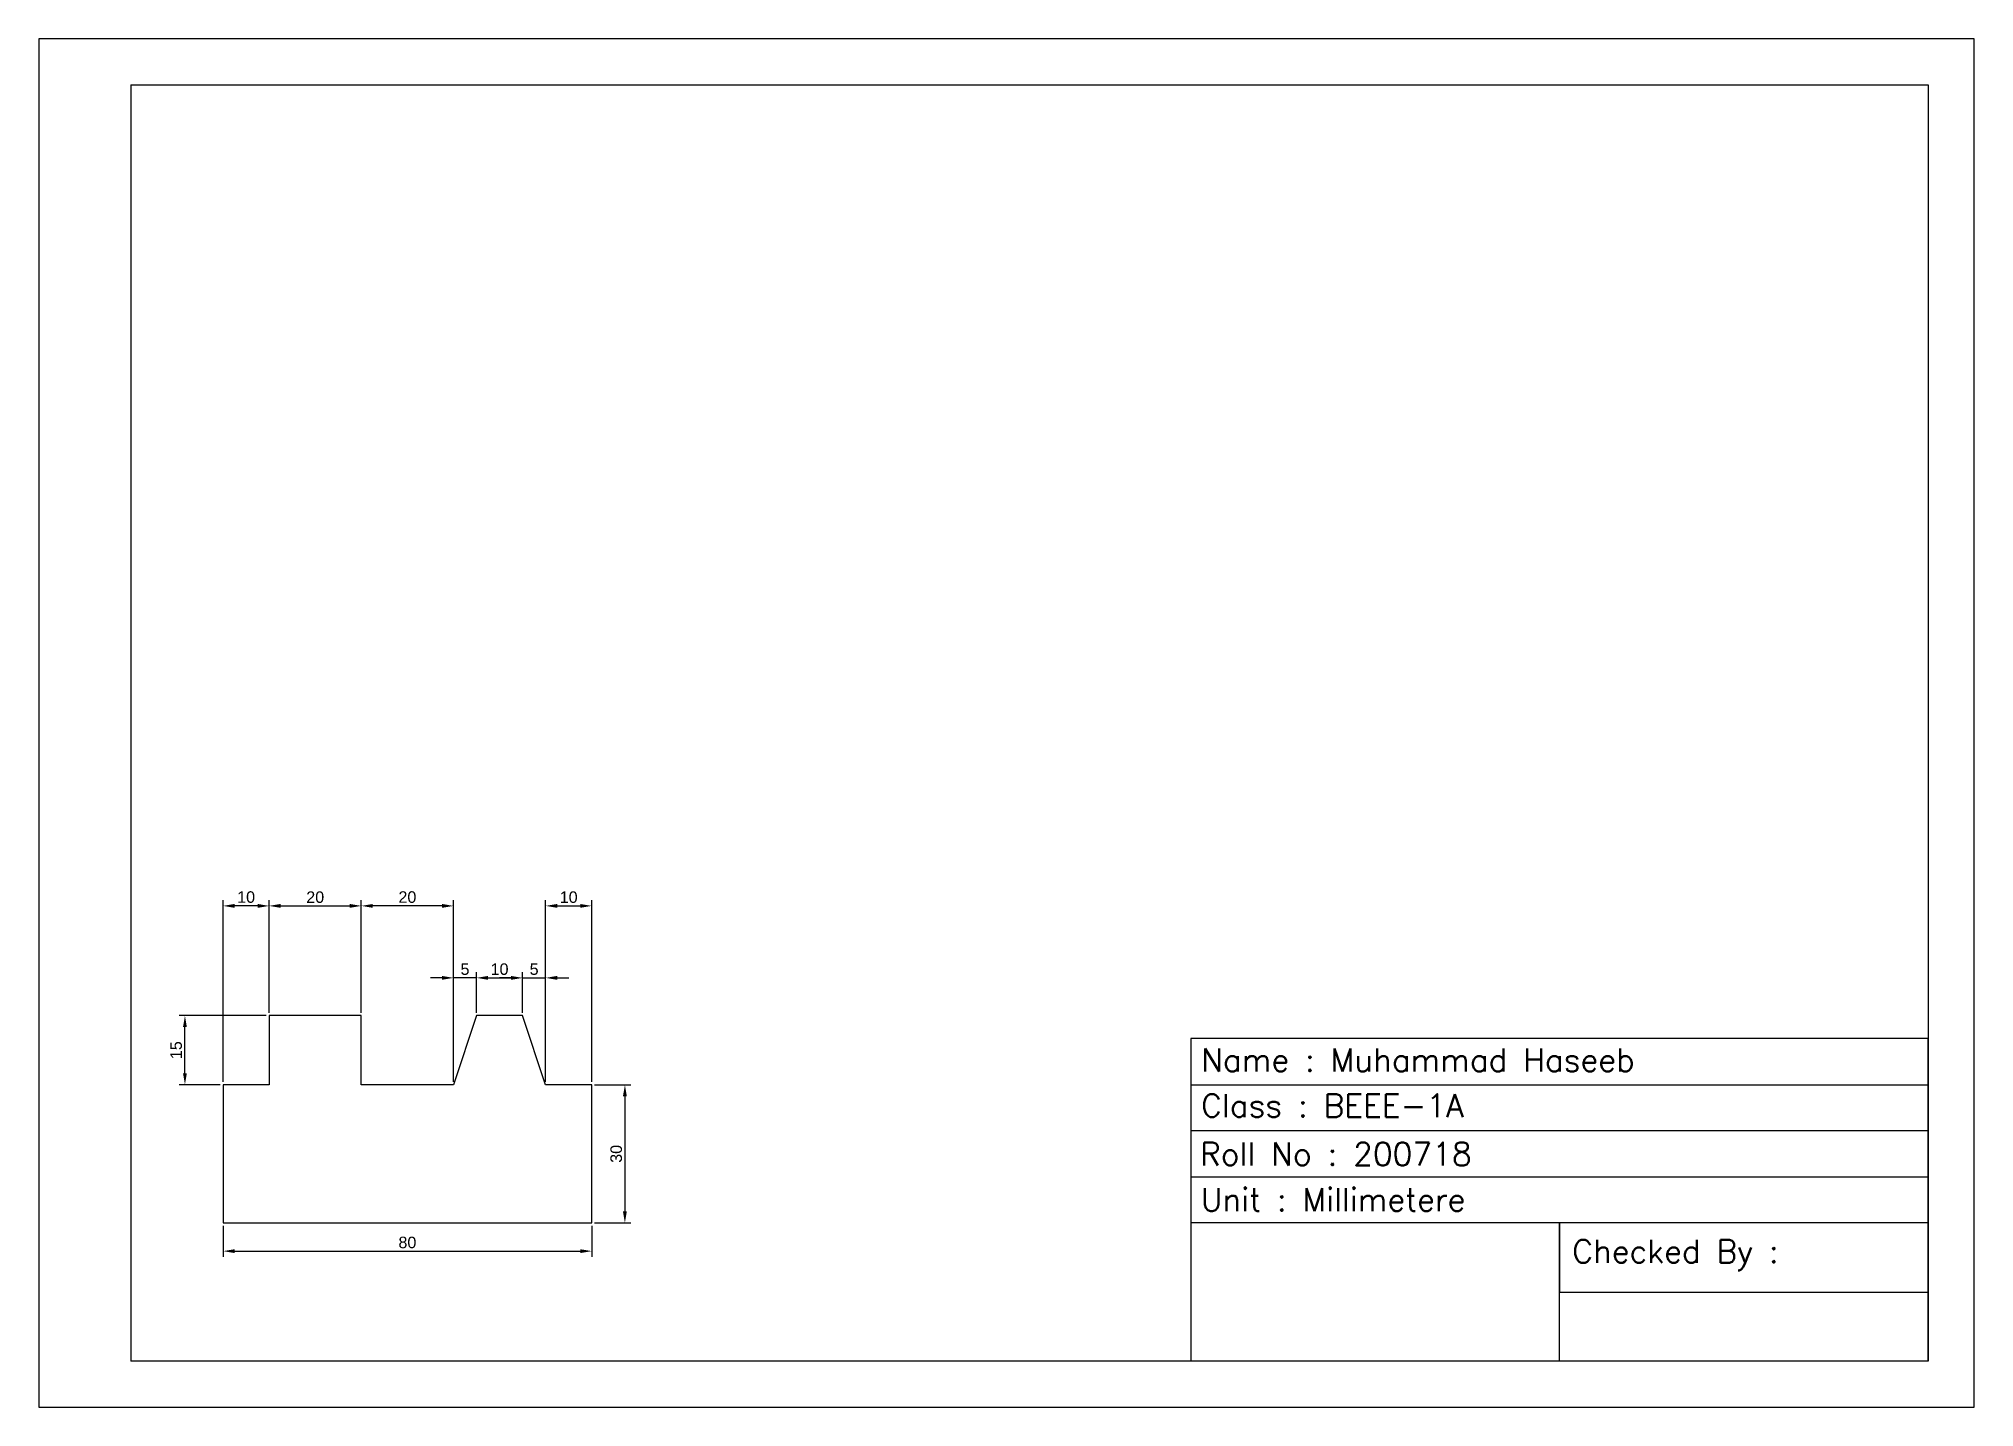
# Model space of a CAD drawing. Header units: millimetres. Extents: x 0 to 1275, y 0 to 1714.
# Drawn here: x 0 to 420, y 0 to 297 of the extents above; entities outside this region: 2.
import ezdxf

# ---------------------------------------------------------------- set-up
doc = ezdxf.new("R2010")
doc.units = ezdxf.units.MM
doc.styles.add('Simplex_100', font='simplex.shx', dxfattribs={"height": 100})
doc.styles.get("Standard").update_dxf_attribs({"font": 'arial.ttf'})
doc.dimstyles.new('Mech-2.5', dxfattribs={"dimtxt": 2.5, "dimasz": 2.5, "dimexe": 1.25, "dimexo": 0.625, "dimtad": 1, "dimtxsty": 'Standard', "dimcen": 2.5, "dimadec": 0, "dimazin": 0, "dimtfac": 1, "dimtmove": 0, "dimatfit": 3, "dimfxl": 1, "dimarcsym": 0})

# ---------------------------------------------------------------- blocks, each defined once
blk = doc.blocks.new('*D20')
at = {"color": 0, "lineweight": -2, "transparency": 16777216}
for p, q in [((120.62, 70), (128.45, 70)), ((127.2, 67.5), (127.2, 42.5)), ((120.62, 40), (128.45, 40))]:
    blk.add_line(p, q, dxfattribs=at)
at = {"color": 0, "transparency": 16777216}
for points in [[(126.78, 67.5), (127.61, 67.5), (127.2, 70)], [(126.78, 42.5), (127.61, 42.5), (127.2, 40)]]:
    blk.add_solid(points, dxfattribs=at)
at = {"layer": 'Defpoints', "color": 0, "transparency": 16777216}
for p in [(120, 70), (120, 40), (127.2, 40)]:
    blk.add_point(p, dxfattribs=at)
at = {"color": 0, "transparency": 16777216, "insert": (125.32, 55), "char_height": 2.5, "attachment_point": 5, "rotation": 90}
blk.add_mtext('30', dxfattribs=at)
blk = doc.blocks.new('*D21')
at = {"color": 0, "lineweight": -2, "transparency": 16777216}
for p, q in [((40, 39.38), (40, 32.64)), ((120, 39.38), (120, 32.64)), ((42.5, 33.89), (117.5, 33.89))]:
    blk.add_line(p, q, dxfattribs=at)
at = {"color": 0, "transparency": 16777216}
for points in [[(42.5, 34.3), (42.5, 33.47), (40, 33.89)], [(117.5, 34.3), (117.5, 33.47), (120, 33.89)]]:
    blk.add_solid(points, dxfattribs=at)
at = {"layer": 'Defpoints', "color": 0, "transparency": 16777216}
for p in [(40, 40), (120, 40), (120, 33.89)]:
    blk.add_point(p, dxfattribs=at)
at = {"color": 0, "transparency": 16777216, "insert": (80, 35.76), "char_height": 2.5, "attachment_point": 5}
blk.add_mtext('80', dxfattribs=at)
blk = doc.blocks.new('*D22')
at = {"color": 0, "lineweight": -2, "transparency": 16777216}
for p, q in [((95, 85.62), (95, 94.44)), ((97.5, 93.19), (102.5, 93.19)), ((105, 85.62), (105, 94.44))]:
    blk.add_line(p, q, dxfattribs=at)
at = {"color": 0, "transparency": 16777216}
for points in [[(97.5, 93.61), (97.5, 92.77), (95, 93.19)], [(102.5, 93.61), (102.5, 92.77), (105, 93.19)]]:
    blk.add_solid(points, dxfattribs=at)
at = {"layer": 'Defpoints', "color": 0, "transparency": 16777216}
for p in [(105, 93.19), (95, 85), (105, 85)]:
    blk.add_point(p, dxfattribs=at)
at = {"color": 0, "transparency": 16777216, "insert": (100, 95.07), "char_height": 2.5, "attachment_point": 5}
blk.add_mtext('10', dxfattribs=at)
blk = doc.blocks.new('*D23')
at = {"color": 0, "lineweight": -2, "transparency": 16777216}
for p, q in [((102.5, 93.19), (100, 93.19)), ((105, 85.62), (105, 94.44)), ((105, 93.19), (110, 93.19)), ((110, 85.62), (110, 94.44)), ((112.5, 93.19), (115, 93.19))]:
    blk.add_line(p, q, dxfattribs=at)
at = {"color": 0, "transparency": 16777216}
for points in [[(102.5, 93.61), (102.5, 92.77), (105, 93.19)], [(112.5, 93.61), (112.5, 92.77), (110, 93.19)]]:
    blk.add_solid(points, dxfattribs=at)
at = {"layer": 'Defpoints', "color": 0, "transparency": 16777216}
for p in [(110, 93.19), (105, 85), (110, 85)]:
    blk.add_point(p, dxfattribs=at)
at = {"color": 0, "transparency": 16777216, "insert": (107.5, 95.07), "char_height": 2.5, "attachment_point": 5}
blk.add_mtext('5', dxfattribs=at)
blk = doc.blocks.new('*D24')
at = {"color": 0, "lineweight": -2, "transparency": 16777216}
for p, q in [((87.5, 93.19), (85, 93.19)), ((90, 85.62), (90, 94.44)), ((95, 93.19), (90, 93.19)), ((95, 85.62), (95, 94.44)), ((97.5, 93.19), (100, 93.19))]:
    blk.add_line(p, q, dxfattribs=at)
at = {"color": 0, "transparency": 16777216}
for points in [[(87.5, 93.61), (87.5, 92.77), (90, 93.19)], [(97.5, 93.61), (97.5, 92.77), (95, 93.19)]]:
    blk.add_solid(points, dxfattribs=at)
at = {"layer": 'Defpoints', "color": 0, "transparency": 16777216}
for p in [(90, 93.19), (90, 85), (95, 85)]:
    blk.add_point(p, dxfattribs=at)
at = {"color": 0, "transparency": 16777216, "insert": (92.5, 95.07), "char_height": 2.5, "attachment_point": 5}
blk.add_mtext('5', dxfattribs=at)
blk = doc.blocks.new('*D26')
at = {"color": 0, "lineweight": -2, "transparency": 16777216}
for p, q in [((110, 70.62), (110, 110.06)), ((120, 70.62), (120, 110.06)), ((112.5, 108.81), (117.5, 108.81))]:
    blk.add_line(p, q, dxfattribs=at)
at = {"color": 0, "transparency": 16777216}
for points in [[(112.5, 109.23), (112.5, 108.39), (110, 108.81)], [(117.5, 109.23), (117.5, 108.39), (120, 108.81)]]:
    blk.add_solid(points, dxfattribs=at)
at = {"layer": 'Defpoints', "color": 0, "transparency": 16777216}
for p in [(120, 108.81), (110, 70), (120, 70)]:
    blk.add_point(p, dxfattribs=at)
at = {"color": 0, "transparency": 16777216, "insert": (115, 110.69), "char_height": 2.5, "attachment_point": 5}
blk.add_mtext('10', dxfattribs=at)
blk = doc.blocks.new('*D30')
at = {"color": 0, "lineweight": -2, "transparency": 16777216}
for p, q in [((50, 85.62), (50, 110.06)), ((70, 85.62), (70, 110.06)), ((52.5, 108.81), (67.5, 108.81))]:
    blk.add_line(p, q, dxfattribs=at)
at = {"color": 0, "transparency": 16777216}
for points in [[(52.5, 109.23), (52.5, 108.39), (50, 108.81)], [(67.5, 109.23), (67.5, 108.39), (70, 108.81)]]:
    blk.add_solid(points, dxfattribs=at)
at = {"layer": 'Defpoints', "color": 0, "transparency": 16777216}
for p in [(70, 108.81), (50, 85), (70, 85)]:
    blk.add_point(p, dxfattribs=at)
at = {"color": 0, "transparency": 16777216, "insert": (60, 110.69), "char_height": 2.5, "attachment_point": 5}
blk.add_mtext('20', dxfattribs=at)
blk = doc.blocks.new('*D31')
at = {"color": 0, "lineweight": -2, "transparency": 16777216}
for p, q in [((40, 70.62), (40, 110.06)), ((50, 85.62), (50, 110.06)), ((47.5, 108.81), (42.5, 108.81))]:
    blk.add_line(p, q, dxfattribs=at)
at = {"color": 0, "transparency": 16777216}
for points in [[(42.5, 109.23), (42.5, 108.39), (40, 108.81)], [(47.5, 109.23), (47.5, 108.39), (50, 108.81)]]:
    blk.add_solid(points, dxfattribs=at)
at = {"layer": 'Defpoints', "color": 0, "transparency": 16777216}
for p in [(40, 108.81), (50, 85), (40, 70)]:
    blk.add_point(p, dxfattribs=at)
at = {"color": 0, "transparency": 16777216, "insert": (45, 110.71), "char_height": 2.5, "attachment_point": 5}
blk.add_mtext('10', dxfattribs=at)
blk = doc.blocks.new('*D33')
at = {"color": 0, "lineweight": -2, "transparency": 16777216}
for p, q in [((70, 85.62), (70, 110.06)), ((90, 70.62), (90, 110.06)), ((87.5, 108.81), (72.5, 108.81))]:
    blk.add_line(p, q, dxfattribs=at)
at = {"color": 0, "transparency": 16777216}
for points in [[(72.5, 109.23), (72.5, 108.39), (70, 108.81)], [(87.5, 109.23), (87.5, 108.39), (90, 108.81)]]:
    blk.add_solid(points, dxfattribs=at)
at = {"layer": 'Defpoints', "color": 0, "transparency": 16777216}
for p in [(70, 108.81), (70, 85), (90, 70)]:
    blk.add_point(p, dxfattribs=at)
at = {"color": 0, "transparency": 16777216, "insert": (80, 110.71), "char_height": 2.5, "attachment_point": 5}
blk.add_mtext('20', dxfattribs=at)
blk = doc.blocks.new('*D34')
at = {"color": 0, "lineweight": -2, "transparency": 16777216}
for p, q in [((49.38, 85), (30.48, 85)), ((31.73, 72.5), (31.73, 82.5)), ((39.38, 70), (30.48, 70))]:
    blk.add_line(p, q, dxfattribs=at)
at = {"color": 0, "transparency": 16777216}
for points in [[(31.31, 82.5), (32.15, 82.5), (31.73, 85)], [(31.31, 72.5), (32.15, 72.5), (31.73, 70)]]:
    blk.add_solid(points, dxfattribs=at)
at = {"layer": 'Defpoints', "color": 0, "transparency": 16777216}
for p in [(31.73, 85), (50, 85), (40, 70)]:
    blk.add_point(p, dxfattribs=at)
at = {"color": 0, "transparency": 16777216, "insert": (29.83, 77.5), "char_height": 2.5, "attachment_point": 5, "rotation": 90}
blk.add_mtext('15', dxfattribs=at)

msp = doc.modelspace()

# ---------------------------------------------------------------- linework, layer by layer
for p, q in [((1275.15, 1713.874), (1275.15, 1713.874)), ((1275.15, 1713.874), (1275.15, 1713.874)), ((420, 297), (0, 297)), ((0, 297), (0, 0)), ((420, 0), (420, 297)), ((20, 287), (410, 287)), ((20, 287), (20, 10)), ((410, 287), (410, 10)), ((70, 85), (50, 85)), ((50, 85), (50, 70)), ((70, 70), (70, 85)), ((95, 85), (90, 70)), ((105, 85), (95, 85)), ((110, 70), (105, 85)), ((410, 80), (250, 80)), ((250, 80), (250, 10)), ((250, 80), (250, 70)), ((250, 80), (250, 70)), ((410, 10), (410, 80)), ((50, 70), (40, 70)), ((40, 70), (40, 40)), ((90, 70), (70, 70)), ((120, 70), (110, 70)), ((120, 40), (120, 70)), ((250, 70), (410, 70)), ((410, 70), (410, 60)), ((410, 60), (250, 60)), ((250, 60), (250, 50)), ((250, 50), (410, 50)), ((410, 50), (410, 40)), ((40, 40), (120, 40)), ((410, 40), (250, 40)), ((330, 10), (330, 40)), ((330, 40), (330, 25)), ((330, 25), (410, 25)), ((410, 10), (20, 10)), ((410, 10), (330, 10)), ((0, 0), (420, 0))]:
    msp.add_line(p, q)

# ---------------------------------------------------------------- texts
at = {"char_height": 5, "attachment_point": 1, "style": 'Simplex_100'}
for s, width, heights, insert in [('Name : Muhammad Haseeb', 135.39214, [30], (252.267, 77.874)), ('Class : BEEE-1A', 160, [0], (252.236, 67.982)), ('Roll No : 200718', 160, [0], (252.001, 57.481)), ('Unit : Millimetere', 160, [0], (252.157, 47.564)), ('Checked By :', 80, [0], (332.778, 36.36))]:
    msp.add_mtext_dynamic_manual_height_columns(s, width=width, gutter_width=500, heights=heights, dxfattribs=dict(at, insert=insert))

# ---------------------------------------------------------------- dimensions: what is measured, and where the dimension line sits
at = {"color": 1}
for base, p1, p2, picture, middle in [((40, 108.811), (50, 85), (40, 70), '*D31', (45, 110.713)), ((70, 108.811), (50, 85), (70, 85), '*D30', (60, 110.686)), ((70, 108.811), (90, 70), (70, 85), '*D33', (80, 110.713)), ((120, 108.811), (110, 70), (120, 70), '*D26', (115, 110.686)), ((90, 93.191), (95, 85), (90, 85), '*D24', (92.5, 95.066)), ((105, 93.191), (95, 85), (105, 85), '*D22', (100, 95.066)), ((110, 93.191), (105, 85), (110, 85), '*D23', (107.5, 95.066)), ((120, 33.885), (40, 40), (120, 40), '*D21', (80, 35.76))]:
    dim = msp.add_linear_dim(base=base, p1=p1, p2=p2, dimstyle='Mech-2.5', dxfattribs=at)
    dim.commit()
    dim.dimension.update_dxf_attribs({"geometry": picture, "text_midpoint": middle})
for base, p1, p2, picture, middle in [((31.73, 85), (40, 70), (50, 85), '*D34', (29.829, 77.5)), ((127.196, 40), (120, 70), (120, 40), '*D20', (125.321, 55))]:
    dim = msp.add_linear_dim(base=base, p1=p1, p2=p2, angle=90, dimstyle='Mech-2.5', dxfattribs=at)
    dim.commit()
    dim.dimension.update_dxf_attribs({"geometry": picture, "text_midpoint": middle})

doc.saveas('drawing.dxf')
